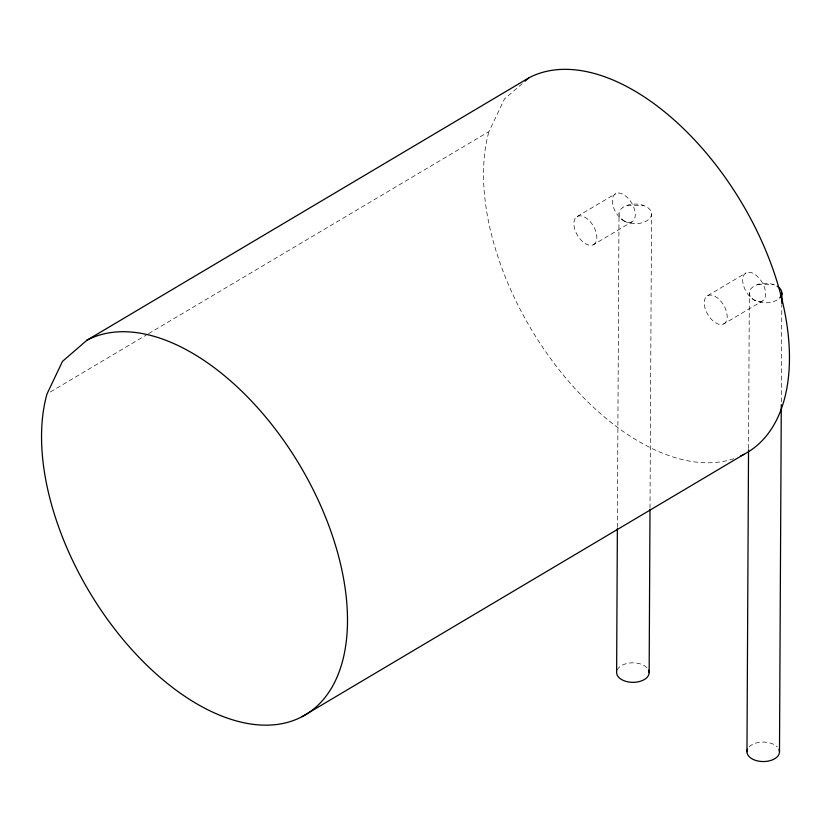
<?xml version="1.0" encoding="UTF-8"?>
<svg xmlns="http://www.w3.org/2000/svg" width="831" height="831" viewBox="0 0 831 831"><rect width="100%" height="100%" fill="white"/><g stroke="black" fill="none" stroke-linecap="round" stroke-linejoin="round"><path stroke-width="0.62" stroke-dasharray="4.16 3.12" d="M617.371 527.363L619.002 213.754M650.008 508.084L651.535 213.91M748.534 448.491L749.344 292.979M781.306 401.986L781.815 304.8M148.552 333.667L488.95 131.589L504.459 99.003L522.086 83.744M50.348 391.972L147.44 334.332M577.306 216.465L615.74 193.644M593.438 244.698A16.267 9.203 59.3 0 0 588.41 219.81A16.267 9.203 59.3 0 0 574.273 227.227A16.267 9.203 59.3 0 0 593.438 244.698L631.872 221.887A16.267 9.203 59.3 0 0 626.834 196.999A16.267 9.203 59.3 0 0 612.707 204.416A16.267 9.203 59.3 0 0 631.872 221.887M707.648 295.691L746.082 272.869M723.78 323.924A16.267 9.203 59.3 0 0 718.753 299.035A16.267 9.203 59.3 0 0 704.615 306.452A16.267 9.203 59.3 0 0 723.78 323.924L762.214 301.113A16.267 9.203 59.3 0 0 757.176 276.224A16.267 9.203 59.3 0 0 743.049 283.641A16.267 9.203 59.3 0 0 762.214 301.113M627.166 205.34L643.433 205.423M757.508 284.566L773.775 284.638M733.742 458.712A216.87 122.77 59.3 0 1 553.332 362.306A216.87 122.77 59.3 0 1 488.95 131.589M777.078 300.012A16.267 9.754 0.3 0 1 754.413 300.095A16.267 9.754 0.3 0 1 753.488 286.508A16.267 9.754 0.3 0 1 776.092 285.635M749.167 746.861A16.267 9.754 0.3 0 1 777.338 746.996M617.184 669.983A16.267 9.754 0.3 0 1 630.802 662.899A16.267 9.754 0.3 0 1 646.996 667.771M623.738 220.672L623.738 220.776A16.267 9.754 0.3 0 0 650.964 216.434A16.267 9.754 0.3 0 0 631.093 204.384A16.267 9.754 0.3 0 0 623.738 220.672"/><path stroke-width="1.25" d="M617.371 528.661L616.623 672.508A16.267 9.754 0.3 0 0 634.967 682.261A16.267 9.754 0.3 0 0 648.606 670.129M649.156 672.663L649.998 509.372M746.965 751.733L748.534 449.779M779.488 751.889L781.296 404.583M781.815 303.502L781.878 293.135M86.995 340.18L62.491 361.371L46.993 393.956A216.87 122.77 59.3 0 0 206.961 709.362A216.87 122.77 59.3 0 0 333.543 539.153A216.87 122.77 59.3 0 0 86.995 340.18L528.952 77.802A216.87 122.77 59.3 0 1 746.882 211.77A216.87 122.77 59.3 0 1 740.701 455.949M525.026 81.199L528.952 77.802M302.048 716.696L744.005 454.318M777.141 286.207A16.267 9.754 0.3 0 1 779.675 297.997M778.948 749.354A16.267 9.754 0.3 0 1 763.19 761.56A16.267 9.754 0.3 0 1 747.526 749.209"/></g></svg>
